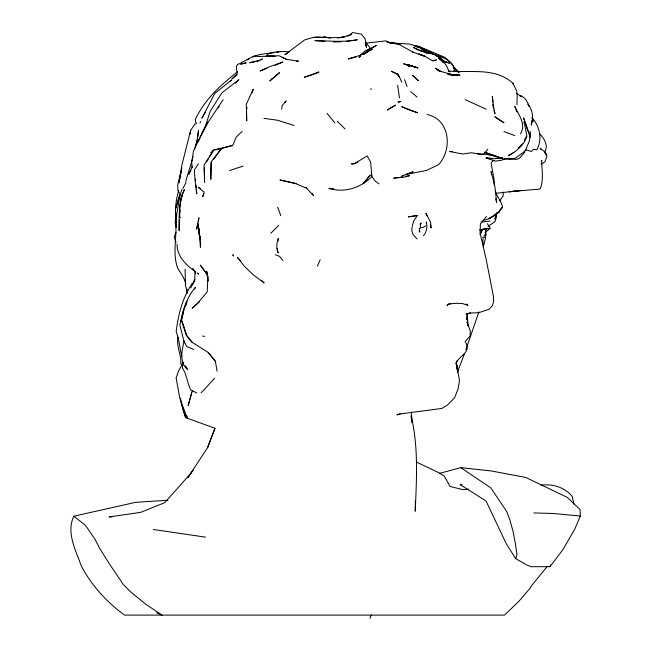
<?xml version="1.0" encoding="UTF-8"?>
<svg xmlns="http://www.w3.org/2000/svg" width="651" height="651" viewBox="0 0 651 651"><rect width="100%" height="100%" fill="white"/><g stroke="black" fill="none" stroke-linecap="round" stroke-linejoin="round"><path stroke-width="0.98" d="M415.362 500.619L415.232 511.222C416.534 479.282 418.658 446.912 411.041 415.566M516.992 104.567L517.211 93.736L516.552 90.603L512.931 83.271C494.98 66.858 470.063 73.229 448.222 70.951L449.89 71.838L448.694 71.105C447.204 65.629 443.648 60.942 438.587 58.321L439.978 59.379M211.217 162.652L210.81 179.31L211.111 161.904L221.576 148.461L232.317 145.344L233.302 144.367L236.167 137.133L242.164 131.356M207.856 276.561L207.246 291.811L197.465 303.431L192.175 308.216L199.564 301.771M178.667 190.833C175.388 200.703 175.16 211.209 175.689 221.503C177.137 236.891 172.303 252.759 177.495 267.716C180.417 273.021 184.51 277.814 185.779 283.877M467.434 321.472L467.573 313.872M426.275 223.48L426.356 222.015C427.617 226.613 426.665 232.147 423.467 235.752M179.342 219.957L179.432 230.763L178.756 229.86C179.652 216.474 177.992 202.054 184.363 189.718L180.954 198.189L180.408 205.114M503.378 192.094L503.109 195.984L499.83 200.817M457.197 369.084L457.466 365.471L457.71 372.38M179.79 213.023L180.026 210.061M529.824 135.807L529.686 137.597L530.41 135.441L530.183 131.323M496.672 212.918L496.241 217.54L495.012 221.633L488.047 226.377M176.063 213.259L175.143 223.033L176.063 224.668M182.288 196.211L182.483 194.25C179.839 201.354 179.806 209.166 179.692 216.661L180.376 217.727M483.099 238.551L482.814 241.366L483.717 245.02L482.399 243.726M278.026 241.179L278.327 238.494C276.463 243.1 276.252 248.316 278.091 252.962L277.22 248.389M197.758 136.938L198.514 130.241L197.155 139.648L194.543 149.502M281.639 109.189L282.095 105.617L286.074 100.905L285.171 102.589M420.107 228.607L420.644 224.603M524.503 150.894L524.234 152.895L519.327 158.405L516.455 159.43L504.802 158.478M190.116 134.309L190.653 130.363L194.836 124.195L196.618 123.43L195.609 121.802L195.3 119.572C204.447 99.749 220.713 84.915 237.639 71.708M198.449 221.332L198.848 218.41M466.743 313.237L466.783 319.771L466.409 317.778M532.005 119.857L531.24 125.049C533.991 117.969 532.494 110.133 528.01 104.16L528.946 106.219C527.481 101.507 524.828 96.421 519.441 95.583L521.264 96.218L516.251 93.581M412.27 226.507L411.725 230.153L413.035 234.653L417.145 238.893M183.216 362.949L182.345 367.913C186.91 374.594 187.171 382.886 190.776 389.916L196.659 392.96M181.336 171.083L178.96 182.744L181.954 164.736L190.653 130.363M192.615 158.331L193.046 156.362M178.089 337.185C175.99 346.137 181.596 354.754 180.775 363.844L182.5 364.845M241.44 63.668L241.757 62.26L248.853 59.086L247.055 59.51M496.119 214.293L494.955 219.192L496.664 213.561L497.69 212.478M183.143 312.407L180.856 321.732C182.768 309.249 187.268 296.986 195.455 287.246L194.706 289.028M176.852 215.741L175.648 220.372L180.026 194.812L181.914 189.669M196.008 145.295L197.432 139.802M197.18 227.134L198.181 223.277M183.354 311.503L179.831 325.004L183.842 340.855L186.813 346.592L193.746 349.465M370.02 618.45L370.574 616.351L371.737 615.105M192.37 159.259L185.714 181.36M191.679 392.594L188.155 405.671L192.314 390.787M412.409 225.596L413.637 221.128L416.673 216.49M185.616 306.051L186.927 301.413L184.03 309.388L181.539 320.487L186.186 335.143L191.833 342.149L208.165 352.386L215.408 361.338L217.06 371.184M181.857 168.137L177.658 185.177L178.057 190.922L179.359 193.021M461.974 484.8L459.988 484.515L486.085 501.05L506.266 543.748L515.682 558.656L527.456 565.369L531.322 566.704L550.054 566.671L550.567 564.962M478.892 311.862L465.815 349.921M192.167 167.763L191.671 162.506L193.526 150.812L205.317 126.611L210.224 111.175L221.853 92.914L238.803 79.699L235.402 83.361M247.111 107.708L246.501 109.563L246.721 120.915L246.29 104.315L253.255 89.195L252.027 92.898M190.881 287.88L192.525 283.152C182.467 297.442 178.219 314.588 176.193 331.701C179.163 339.741 179.831 348.236 181.824 356.479M198.978 217.434L196.488 229.176L196.927 228.094M515.682 558.656L516.967 554.66L515.511 544.309L513.143 531.834L509.863 519.742L506.698 511.515L490.74 487.819L460.721 467.621L439.677 473.375L444.023 475.743L450.085 486.468L462.861 489.617L468.679 489.194M464.448 353.623L457.376 372.502M188.172 477.183L207.571 447.668L214.968 428.268L185.616 417.617L181.312 403.661L180.449 398.103M176.039 232.204L174.265 236.85L176.014 242.563M207.571 447.668L215.017 428.187M480.153 234.262L481.154 231.666M457.092 360.597L456.074 364.194L456.554 361.712L456.115 363.112C459.899 354.51 471.829 352.98 465.18 341.425L470.022 336.128L470.347 331.164L467.019 322.229L468.183 326.005L467.385 317.566M203.95 193.599L202.697 196.773L204.162 192.086L198.156 187.325L200.5 188.587M460.721 467.621L491.497 470.99L525.699 477.435L567.176 497.331L580.098 509.619L580.301 516.056L574.727 529.247L562.814 549.753L550.054 566.671M483.229 247.006L485.377 238.591L486.126 228.534L489.877 228.582L490.146 228.078L487.396 223.684M485.255 230.576L486.126 228.534L482.35 229.29M317.452 265.974L320.162 259.887M402.383 176.47L402.896 175.339L401.976 175.973L413.1 171.815L406.102 174.476L426.6 170.399L438.465 164.711C452.762 149.404 450.077 119.288 427.04 114.478M192.387 166.257L188.578 174.582L191.052 170.163M182.817 188.668L186.121 182.207M195.121 279.67L192.379 285.016L194.739 279.092L195.064 271.467L192.533 268.334M480.153 234.637L482.456 229.713L481.862 230.291M201.704 133.601L207.612 122.209L205.317 126.611M524.372 140.307L526.252 136.71M199.963 122.99L200.744 121.542M167.942 500.253L135.717 502.32L73.823 516.202C65.954 532.485 75.915 550.697 81.408 566.191C91.718 585.729 106.845 602.126 124.528 615.105L504.517 615.105L518.684 601.508L530.882 587.332L531.143 586.217L547.361 566.297M520.434 133.878C526.447 124.561 518.652 114.739 514.786 106.365L516.951 112.037M205.325 112.371L201.9 118.23L214.74 93.467L231.504 80.04L230.161 81.391M218.126 108.164L219.118 106.471M529.409 137.117L530.41 135.441L529.491 140.51L525.333 150.934L515.356 158.226L509.554 159.113L503.117 158.917L484.482 152.253M206.359 162.156L208.442 158.689M209.484 156.956L213.65 150.023L229.673 146.296M195.365 168.568L198.409 163.686M484.01 236.012L485.394 234.262M266.096 56.572L267.602 54.163C274.405 51.339 282.086 51.16 289.345 51.982M420.172 224.489L421.189 222.943L419.985 223.944M199.767 138.907L197.554 142.138L208.149 122.25L223.114 99.725M541.315 161.155L541.933 160.252L541.567 161.114C542.063 170.114 543.569 179.416 540.574 188.155L539.598 189.091L509.204 191.744L515.714 191.044M183.2 362.737L178.732 370.614L176.112 377.792L179.692 397.785L187.293 418.324L186.78 415.46M188.098 477.264L193.38 469.835M448.58 303.765L447.034 305.889L448.083 304.66L450.744 303.561M213.52 159.495L221.576 148.461L214.797 149.966M487.851 149.079L484.157 154.002L482.358 154.458L471.503 152.773L462.625 153.994L449.662 151.52L452.559 151.512M486.468 216.466L480.389 224.05L480.096 233.099L486.11 259.049L493.482 296.653L493.613 301.592L492.343 305.604L489.186 309.241L478.794 312.659L469.127 313.139M484.857 236.94L485.809 235.776L485.752 233.831L485.483 236.012M466.857 313.579L466.116 314.433L470.527 312.919M499.496 210.436L502.499 207.034C501.53 201.11 496.713 196.675 495.281 190.808M190.979 473.187L164.752 502.653L140.592 512.378L109.14 516.927L112.127 516.837M201.069 392.903L214.684 378.207M278.709 225.441L270.702 233.343M518.196 148.111L522.501 143.904M485.028 232.749L489.877 228.582L485.06 228.68L486.956 228.525L480.015 229.998M501.091 208.377L502.499 207.034C498.65 214.293 490.87 218.638 483.091 220.51M210.729 152.684L213.65 150.023L204.032 165.069L204.601 182.321L204.308 167.584M247.803 59.331C255.558 54.131 265.47 53.789 274.462 52.585M493.889 160.398L491.586 162.237L491.114 163.466L494.036 179.106L494.28 184.77M237.346 74.751L231.854 78.999L237.062 73.669L236.346 66.679L237.363 64.555L241.741 62.773M260.994 60.014L262.467 58.916L257.934 60.836L249.691 62.74L259.342 60.746M494.125 215.278L499.358 211.787L492.897 216.083M491.277 217.157L488.852 218.769L492.628 216.278M360.589 56.377L359.035 57.402L361.395 54.782L372.348 49.167L363.697 54.114M363.706 54.326L367.595 51.763L363.543 54.163M513.899 152.318L508.26 155.768C516.406 151.593 523.892 145.132 526.928 136.295L524.12 121.623L524.21 123.446M425.697 225.807L422.629 227.687L421.295 227.606M353.802 163.897L351.45 163.897L354.323 163.686L367.213 155.931L370.631 162.18L371.867 176.527L375.041 180.921L379.069 183.899M288.141 52.764L284.837 54.749L304.619 39.931L313.269 37.424L316.215 37.172L331.587 37.734L341.913 37.343L340.969 37.489L348.879 35.536L347.78 35.919L351.516 34.047L349.961 35.089L352.525 32.55L361.37 34.145L365.13 38.783L366.497 47.393L365.48 44.309M541.217 164.109L544.993 161.765L547.035 155.817L545.066 152.065L540.07 148.225L541.266 149.348M315.296 73.775L318.982 71.992L304.31 77.282L314.384 74.068M354.323 163.686L357.871 162.172M275.218 65.271L282.933 62L268.773 67.053L260.066 70.983L267.032 68.298M276.854 52.511L279.645 51.405L277.253 52.3M342.743 37.489L345.128 36.586L337.82 38.116M400.251 413.613L396.858 414.874L402.725 413.605L441.752 408.454L447.359 405.125L454.577 397.785L458.068 388.859L459.337 381.82L459.248 379.053L456.546 364.641L457.035 369.524M506.958 158.372L501.335 160.284L495.533 161.147L486.11 158.038L491.749 158.299M229.673 170.513L243.132 166.078M244.434 63.359L246.159 62.813L240.422 64.001L242.717 63.912M324.735 36.879L322.994 37.424L324.735 36.879L330.472 38.132M433.167 60.974L436.52 59.957L432.207 60.689L424.704 56.181L412.75 52.137L413.418 52.365L399.323 44.553L386.621 41.794M356.268 56.832L348.204 58.981L359.995 55.368L365.016 50.998L370.427 48.329L365.341 42.006M481.113 222.048L490.008 221.039M479.754 229.941L481.585 229.461M230.625 146.093L232.529 145.702M415.208 215.725L408.405 216.873L417.747 215.619L416.054 215.693M398.648 177.414L393.676 178.219L405.068 176.966L409.593 175.648L405.614 176.291M400.634 177.096L402.627 176.771M350.97 40.728L354.917 40.102M355.715 39.98L357.318 39.744C343.232 42.502 328.942 40.761 314.734 40.671M346.389 41.395L349.986 40.891M452.038 75.134L454.821 74.8L447.554 73.913L453.438 75.02L459.997 75.093L448.254 74.572L453.438 75.02L440.084 71.195L435.397 68.184L440.882 71.651L437.187 69.388L438.465 70.804M517.578 190.841L520.369 190.54L495.753 193.331M316.215 37.172L323.23 37.441L313.269 37.424M449.646 303.919L456.327 303.285L462.267 303.488L467.988 305.368L466.669 304.009M365.097 43.267L385.872 40.858L390.559 43.112L387.662 42.315M502.409 157.9L495.378 158.291M340.978 41.786L333.393 41.981M296.53 61.21L298.475 61.153L286.416 59.339L282.013 57.239M501.01 157.957L502.255 157.924L493.783 158.754L486.11 158.038L487.794 158.242M390.844 43.031L398.607 43.918M390.836 43.145L393.847 43.137M253.898 56.783L252.816 56.783L254.37 56.116L259.627 56.523L258.642 56.515L279.133 55.742L286.416 59.339M477.801 154.059L485.125 154.132L498.707 157.078M533.861 512.931L553.244 513.501L580.301 516.056M540.989 485.141C552.756 483.734 564.425 487.094 572.139 496.347L574.027 504.224M390.576 42.844L410.073 44.138L420.074 47.499L426.535 53.252M316.036 40.753L324.873 41.347M275.259 56.287L267.48 55.628L269.311 56.255M482.448 237.265L484.287 237.403M333.922 188.798L328.918 188.391C344.224 193.192 360.906 187.911 371.867 176.527L371.428 174.712M391.088 42.942L395.385 43.316M371.501 89.146L370.256 89M397.956 43.536L400.853 43.902M413.409 45.48L418.235 46.083L444.967 57.41L451.298 63.383L457.002 71M202.64 336.079L204.715 336.347M390.592 43.056L392.553 43.324M415.094 46.441C425.363 49.02 435.836 54.196 443.852 61.104M263.948 118.352L277.635 120.256L294.065 125.488M153.245 529.491L205.504 537.132M458.784 71.976L454.846 71.325L453.804 70.414M438.961 56.58L436.357 55.677L439.482 57.003L443.958 61.519C437.098 51.185 422.776 54.391 413.621 47.531L422.418 51.372L430.165 53.415M424.403 52.3L427.91 52.983M446.138 62.39L449.751 63.123L443.103 61.137L445.235 62.211M296.408 183.549L279.963 179.993L295.416 183.549L306.759 188.285L306.141 187.7L313.513 195.658L312.179 193.29M525.739 149.868L531.395 151.471L533.56 149.315L536.79 149.811C542.665 139.379 539.825 126.449 532.022 117.758L533.706 121.119L532.152 117.587M409.048 65.352L403.701 63.814L417.958 67.924L410.83 65.873M443.103 61.137L447.351 62.488L440.678 59.908L442.298 60.73M417.958 67.924L408.242 64.734L416.469 67.444M484.531 152.204L498.723 156.972M408.991 109.873L417.592 112.778L401.781 106.707L408.031 109.547M503.988 131.616L514.697 135.563M275.414 254.753L279.548 256.356L282.973 260.522M156.5 612.778L162.099 615.105L145.979 604.372L130.989 592.182L123.438 584.679L109.531 564.091L99.782 548.524L94.94 539.215L86.835 527.269L83.93 524.112L73.823 516.202M465.188 99.636L486.207 109.189M442.135 60.291L445.227 61.755M398.274 74.564L391.406 71.293L398.274 74.564L401.773 82.091M416.323 461.998L440.572 473.546M420.644 48.093C431.092 56.686 453.373 54.969 454.74 71.7M459.256 72.106L453.511 68.103L455.537 69.934M197.074 272.972L198.636 274.258L198.628 273.477M410.691 91.604L417.039 97.08M458.874 72.22L455.423 68.957L457.14 71.26M337.291 121.273L345.071 128.971M261.458 280.296L264.111 282.949L253.198 274.763L244.646 266.609L237.493 257.446L240.17 260.481M545.294 153.376L546.702 154.824L545.465 153.53M441.362 60.657L443.421 62.895M539.443 133.715C544.033 138.012 548.907 145.954 544.675 151.952L544.846 152.879M419.032 231.081L419.903 232.163L419.171 228.363M208.165 352.386L215.53 361.5M327.062 113.323L334.874 123.031M192.37 342.475L186.837 335.607L182.085 321.179M396.898 73.888L399.747 77.461M207.327 274.486L200.378 265.169L207.303 274.787M185.616 365.911L187.512 369.499C179.123 362.127 181.808 350.344 184.241 340.888L184.461 342.768M512.931 83.271L513.444 84.329M426.966 215.863L425.892 213.186L430.596 222.308L431.035 228.029L430.685 225.026M277.668 207.221L280.825 215.701M527.766 130.566L529.654 134.879L523.575 117.888L527.448 129.671M404.605 79.617L407.038 86.51M493.897 110.499L494.996 113.632L493.189 104.559L493.482 108.001M187.578 293.072L185.511 285.724L185.079 269.205M181.312 403.661L185.616 417.617M495.631 198.815L496.664 202.412L494.947 186.87L491.098 171.457L491.415 174.378M207.392 273.859L206.652 271.272L207.929 281.208L207.889 276.529M175.689 219.346L176.209 221.185M199.019 232.96L197.798 224.261L200.215 240.178L199.531 235.239L200.142 238.827M198.701 231.512L199.922 238.469L198.97 228.395L200.443 247.299L200.516 242.302M397.671 85.273L399.454 98.008M177.088 244.255C176.926 256.348 186.015 264.9 195.064 271.467L195.341 273.298M176.03 222.976L175.689 221.096L176.12 227.492M411.123 416.778L411.432 418.739M411.749 420.692L412.067 422.654L411.408 411.953M200.41 242.074L200.663 244.027L200.435 242.099M492.905 102.028L492.368 96.258L493.507 107.814M493.173 104.909L493.442 107.797M195.984 184.925L196.244 187.936M196.415 189.946L196.765 193.965L195.023 180.376L194.348 169.073M186.983 289.247L187.301 292.974M195.593 179.009L195.634 180.905M183.256 362.485L183.004 364.373L183.33 362.493M179.847 194.185L175.444 209.02L180.058 195.056L179.847 194.185M370.11 175.209L363.339 183.598L370.11 175.209M271.947 78.901L269.758 81.066L279.629 72.611L271.947 78.901M376.221 45.464L366.196 51.339L376.221 45.464M395.434 105.185L387.353 109.97L395.434 105.185M400.756 101.54L398.152 102.052L400.756 101.54M488.982 228.46L485.817 228.639L488.982 228.46M419.749 54.31L418.886 54.009L424.704 56.181L419.749 54.31M408.275 65.539L406.818 64.848L409.398 66.492L408.275 65.539M503.833 122.689L494.972 116.871L503.833 122.689M418.349 80.602L412.612 75.418L418.349 80.602M233.489 255.884L232.83 254.875L233.489 255.884"/></g></svg>
